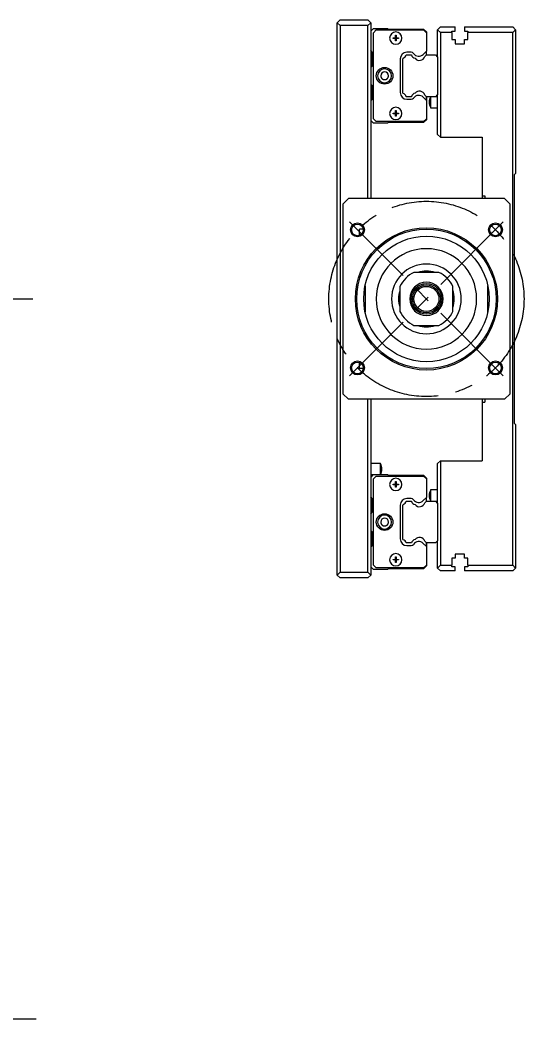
# Model space of a CAD drawing. Extents: x -9 to 1049, y -313 to 111.
# Drawn here: x 867.8 to 1048.6, y -258.2 to 100 of the extents above; entities that cross this region are included whole.
import ezdxf

# ---------------------------------------------------------------- set-up
doc = ezdxf.new("R2010")
doc.units = 0
doc.linetypes.add('CENTER', pattern=[50.8, 31.75, -6.35, 6.35, -6.35])
doc.layers.get('0').update_dxf_attribs({"linetype": 'CONTINUOUS'})
doc.layers.add('CENTER', color=1, linetype='CENTER')

msp = doc.modelspace()

# ---------------------------------------------------------------- linework, layer by layer
at = {"color": 7, "linetype": 'CONTINUOUS'}
for p, q in [((981.65, 99), (982.65, 100)), ((981.65, -99), (981.65, 99)), ((982.65, 98), (981.65, 99)), ((982.65, 100), (992.65, 100)), ((982.65, 98), (982.65, -98)), ((992.65, 98), (982.65, 98)), ((992.65, 100), (993.65, 99)), ((992.65, 98), (993.65, 99)), ((992.65, 36), (992.65, 98)), ((993.65, 99), (993.65, 36)), ((993.65, 96), (994.64, 97)), ((994.64, 97), (999.64, 97)), ((999.64, 97), (999.89, 96.75)), ((999.89, 96.75), (1012.64, 96.75)), ((1012.64, 96.75), (1013.64, 95.75)), ((1017.64, 96.5), (1018.64, 97.5)), ((1018.64, 97.5), (1023.94, 97.5)), ((1023.94, 96), (1023.94, 97.5)), ((1027.34, 97.5), (1044.64, 97.5)), ((1027.34, 97.5), (1027.34, 96)), ((1044.64, 97.5), (1045.64, 96.5)), ((994.64, 95.45), (995.64, 96.45)), ((994.64, 64.55), (994.64, 95.45)), ((995.64, 96.45), (1012.64, 96.45)), ((1001.65, 93.4), (1001.65, 93.6)), ((1001.65, 93.6), (1002.54, 93.6)), ((1002.54, 93.4), (1001.65, 93.4)), ((1002.54, 93.6), (1002.54, 94.5)), ((1002.54, 94.5), (1002.74, 94.5)), ((1002.54, 93.6), (1002.64, 93.5)), ((1002.54, 93.4), (1002.64, 93.5)), ((1002.54, 92.5), (1002.54, 93.4)), ((1002.74, 93.6), (1002.64, 93.5)), ((1002.74, 93.4), (1002.64, 93.5)), ((1002.74, 94.5), (1002.74, 93.6)), ((1002.74, 93.6), (1003.64, 93.6)), ((1003.64, 93.4), (1002.74, 93.4)), ((1002.74, 93.4), (1002.74, 92.5)), ((1003.64, 93.6), (1003.64, 93.4)), ((1012.64, 96.45), (1013.64, 95.45)), ((1013.64, 95.75), (1013.64, 95.45)), ((1013.64, 95.45), (1013.64, 88.82)), ((1017.64, 86.7), (1017.64, 96.5)), ((1018.64, 95.5), (1017.64, 96.5)), ((1022.79, 95.5), (1018.64, 95.5)), ((1018.64, 95.5), (1018.64, 58)), ((1022.79, 95.5), (1022.79, 96)), ((1022.79, 96), (1023.94, 96)), ((1022.79, 95.5), (1022.79, 93)), ((1027.34, 96), (1028.49, 96)), ((1028.49, 96), (1028.49, 95.5)), ((1028.49, 93), (1028.49, 95.5)), ((1044.64, 95.5), (1028.49, 95.5)), ((1045.64, 96.5), (1044.64, 95.5)), ((1044.64, -95.5), (1044.64, 95.5)), ((1045.64, 96.5), (1045.64, 45)), ((1002.74, 92.5), (1002.54, 92.5)), ((1022.79, 93), (1023.94, 93)), ((1023.94, 93), (1023.94, 91.5)), ((1023.94, 91.5), (1027.34, 91.5)), ((1027.34, 93), (1028.49, 93)), ((1027.34, 91.5), (1027.34, 93)), ((994.14, 88.5), (993.65, 89)), ((994.14, 83.5), (994.14, 88.5)), ((1004.21, 86.03), (1004.21, 73.97)), ((1005.14, 86.1), (1005.27, 86.32)), ((1005.14, 73.9), (1005.14, 86.1)), ((1006.36, 87.5), (1008.23, 87.5)), ((1008.18, 88.43), (1006.61, 88.43)), ((1013.64, 88.82), (1012.51, 87.68)), ((1013.06, 86.91), (1013.64, 87.5)), ((1013.64, 87.5), (1013.64, 88.82)), ((1013.64, 87.5), (1016.84, 87.5)), ((1016.84, 87.5), (1017.64, 86.7)), ((1017.64, 86.7), (1017.64, 73.3)), ((993.65, 83), (994.14, 83.5)), ((997.25, 80), (997.25, 79.95)), ((997.25, 79.95), (997.26, 79.9)), ((997.26, 79.9), (997.26, 79.85)), ((997.26, 79.85), (997.27, 79.8)), ((997.27, 79.8), (997.27, 79.76)), ((997.27, 79.76), (997.28, 79.71)), ((997.28, 79.71), (997.3, 79.66)), ((997.3, 79.66), (997.31, 79.61)), ((997.31, 79.61), (997.33, 79.55)), ((997.33, 79.55), (997.35, 79.5)), ((997.35, 79.5), (997.37, 79.45)), ((997.37, 79.45), (997.39, 79.39)), ((997.39, 79.39), (997.42, 79.34)), ((997.42, 79.34), (997.45, 79.29)), ((997.45, 79.29), (997.48, 79.24)), ((997.48, 79.24), (997.51, 79.19)), ((997.51, 79.19), (997.55, 79.14)), ((997.55, 79.14), (997.58, 79.1)), ((997.58, 79.1), (997.62, 79.05)), ((997.62, 79.05), (997.66, 79.01)), ((997.66, 79.01), (997.71, 78.97)), ((997.71, 78.97), (997.75, 78.93)), ((997.75, 78.93), (997.8, 78.89)), ((997.8, 78.89), (997.85, 78.86)), ((997.85, 78.86), (997.89, 78.83)), ((997.89, 78.83), (997.94, 78.8)), ((999.34, 78.8), (999.39, 78.83)), ((999.39, 78.83), (999.44, 78.86)), ((999.44, 78.86), (999.49, 78.89)), ((999.49, 78.89), (999.54, 78.93)), ((999.54, 78.93), (999.58, 78.97)), ((999.58, 78.97), (999.62, 79.01)), ((999.62, 79.01), (999.66, 79.05)), ((999.66, 79.05), (999.7, 79.09)), ((999.7, 79.09), (999.74, 79.14)), ((999.74, 79.14), (999.78, 79.19)), ((999.78, 79.19), (999.81, 79.24)), ((999.81, 79.24), (999.84, 79.29)), ((999.84, 79.29), (999.87, 79.34)), ((999.87, 79.34), (999.89, 79.38)), ((999.89, 79.38), (999.92, 79.43)), ((999.92, 79.43), (999.94, 79.48)), ((999.94, 79.48), (999.95, 79.53)), ((999.95, 79.53), (999.97, 79.58)), ((999.97, 79.58), (999.99, 79.63)), ((999.99, 79.63), (1000, 79.68)), ((1000, 79.68), (1000.01, 79.73)), ((1000.01, 79.73), (1000.02, 79.78)), ((1000.02, 79.78), (1000.03, 79.83)), ((1000.03, 79.88), (1000.04, 79.93)), ((1000.03, 79.83), (1000.03, 79.88)), ((1000.04, 80), (1000.04, 80)), ((1000.04, 80), (1000.04, 80)), ((1000.04, 80), (1000.04, 80)), ((1000.04, 79.98), (1000.04, 80)), ((1000.04, 79.93), (1000.04, 79.98)), ((994.14, 76.5), (993.65, 77)), ((994.14, 71.5), (994.14, 76.5)), ((997.94, 78.8), (997.99, 78.77)), ((997.99, 78.77), (998.05, 78.74)), ((998.05, 78.74), (998.1, 78.72)), ((998.1, 78.72), (998.15, 78.7)), ((998.15, 78.7), (998.21, 78.68)), ((998.21, 78.68), (998.27, 78.66)), ((998.27, 78.66), (998.32, 78.64)), ((998.32, 78.64), (998.38, 78.63)), ((998.38, 78.63), (998.44, 78.62)), ((998.44, 78.62), (998.5, 78.62)), ((998.5, 78.62), (998.55, 78.61)), ((998.55, 78.61), (998.61, 78.61)), ((998.61, 78.61), (998.67, 78.61)), ((998.67, 78.61), (998.73, 78.61)), ((998.73, 78.61), (998.79, 78.62)), ((998.79, 78.62), (998.85, 78.62)), ((998.85, 78.62), (998.91, 78.63)), ((998.91, 78.63), (998.96, 78.64)), ((998.96, 78.64), (999.02, 78.66)), ((999.02, 78.66), (999.08, 78.68)), ((999.08, 78.68), (999.13, 78.7)), ((999.13, 78.7), (999.19, 78.72)), ((999.19, 78.72), (999.24, 78.74)), ((999.24, 78.74), (999.29, 78.77)), ((999.29, 78.77), (999.34, 78.8)), ((1005.27, 73.68), (1005.14, 73.9)), ((1008.23, 72.5), (1006.36, 72.5)), ((1012.51, 72.32), (1013.64, 71.18)), ((1013.64, 72.5), (1013.06, 73.09)), ((1013.64, 72.5), (1013.06, 73.09)), ((1013.64, 72.5), (1013.64, 71.18)), ((1013.64, 71.18), (1013.64, 72.5)), ((1016.84, 72.5), (1013.64, 72.5)), ((1015.14, 72.5), (1015.14, 68.5)), ((1017.64, 73.3), (1016.84, 72.5)), ((1017.64, 72.5), (1016.84, 72.5)), ((1017.64, 59), (1017.64, 73.3)), ((993.65, 71), (994.14, 71.5)), ((1006.61, 71.57), (1008.18, 71.57)), ((1013.64, 71.18), (1013.64, 64.55)), ((1014.64, 70.56), (1014.64, 70.44)), ((1015.14, 68.5), (1017.64, 68.5)), ((995.64, 63.55), (994.64, 64.55)), ((1001.65, 66.4), (1001.65, 66.6)), ((1001.65, 66.6), (1002.54, 66.6)), ((1002.54, 66.4), (1001.65, 66.4)), ((1002.54, 66.6), (1002.54, 67.5)), ((1002.54, 67.5), (1002.74, 67.5)), ((1002.54, 66.6), (1002.64, 66.5)), ((1002.54, 66.4), (1002.64, 66.5)), ((1002.54, 65.5), (1002.54, 66.4)), ((1002.74, 65.5), (1002.54, 65.5)), ((1002.74, 66.6), (1002.64, 66.5)), ((1002.74, 66.4), (1002.64, 66.5)), ((1002.74, 67.5), (1002.74, 66.6)), ((1002.74, 66.6), (1003.64, 66.6)), ((1003.64, 66.4), (1002.74, 66.4)), ((1002.74, 66.4), (1002.74, 65.5)), ((1003.64, 66.6), (1003.64, 66.4)), ((1013.64, 64.55), (1012.64, 63.55)), ((1013.64, 64.55), (1013.64, 64.25)), ((994.64, 63), (993.65, 64)), ((999.64, 63), (994.64, 63)), ((1012.64, 63.55), (995.64, 63.55)), ((999.89, 63.25), (999.64, 63)), ((1012.64, 63.25), (999.89, 63.25)), ((1013.64, 64.25), (1012.64, 63.25)), ((1017.64, 59), (1018.64, 58)), ((1018.64, 58), (1033.64, 58)), ((1033.64, 58), (1033.64, 37)), ((1045.14, 44.5), (1045.64, 45)), ((1045.14, 44.5), (1045.14, -44.5)), ((985.64, 36), (983.64, 34)), ((1041.64, 36), (985.64, 36)), ((1033.64, 37), (1033.64, 36)), ((1033.64, 37), (1034.64, 37)), ((1034.64, 37), (1034.64, 36)), ((1043.64, 34), (1041.64, 36)), ((983.64, 34), (983.64, -34)), ((1043.64, -34), (1043.64, 34)), ((989.65, 22.79), (989.65, 25)), ((990.98, 25), (989.65, 25)), ((1036.43, 24), (1036.64, 24)), ((1036.64, 24), (1036.64, 23.59)), ((1018.12, 9.5), (1009.17, 9.5)), ((991.64, 4.72), (991.64, -4.72)), ((1004.14, 4.47), (1004.14, -4.47)), ((1023.14, -4.47), (1023.14, 4.47)), ((1035.64, -4.72), (1035.64, 4.72)), ((1009.17, -9.5), (1018.12, -9.5)), ((989.65, -25), (989.65, -22.79)), ((990.98, -25), (989.65, -25)), ((1036.43, -24), (1036.64, -24)), ((1036.64, -23.59), (1036.64, -24)), ((983.64, -34), (985.64, -36)), ((1041.64, -36), (1043.64, -34)), ((1041.64, -36), (985.64, -36)), ((992.65, -98), (992.65, -36)), ((993.65, -36), (993.65, -99)), ((1033.64, -36), (1033.64, -37)), ((1033.64, -37), (1034.64, -37)), ((1033.64, -37), (1033.64, -58)), ((1034.64, -36), (1034.64, -37)), ((1045.64, -45), (1045.14, -44.5)), ((1045.64, -45), (1045.64, -96.5)), ((997.15, -59), (993.65, -59)), ((997.15, -61), (997.15, -59)), ((1018.64, -58), (1017.64, -59)), ((1017.64, -73.3), (1017.64, -59)), ((1018.64, -58), (1033.64, -58)), ((1018.64, -58), (1018.64, -95.5)), ((993.65, -63), (994.64, -63)), ((993.65, -64), (994.64, -63)), ((994.64, -63), (999.64, -63)), ((994.64, -64.55), (995.64, -63.55)), ((995.64, -63.55), (1012.64, -63.55)), ((997.15, -63), (997.15, -61)), ((997.65, -61.06), (997.65, -60.94)), ((999.64, -63), (999.89, -63.25)), ((999.89, -63.25), (1012.64, -63.25)), ((1012.64, -63.25), (1013.64, -64.25)), ((1012.64, -63.55), (1013.64, -64.55)), ((1013.64, -64.25), (1013.64, -64.55)), ((994.64, -95.45), (994.64, -64.55)), ((1001.65, -66.6), (1001.65, -66.4)), ((1001.65, -66.4), (1002.54, -66.4)), ((1002.54, -66.6), (1001.65, -66.6)), ((1002.54, -66.4), (1002.54, -65.5)), ((1002.54, -65.5), (1002.74, -65.5)), ((1002.54, -66.4), (1002.64, -66.5)), ((1002.54, -66.6), (1002.64, -66.5)), ((1002.54, -67.5), (1002.54, -66.6)), ((1002.74, -67.5), (1002.54, -67.5)), ((1002.74, -66.4), (1002.64, -66.5)), ((1002.74, -66.6), (1002.64, -66.5)), ((1002.74, -65.5), (1002.74, -66.4)), ((1002.74, -66.4), (1003.64, -66.4)), ((1003.64, -66.6), (1002.74, -66.6)), ((1002.74, -66.6), (1002.74, -67.5)), ((1003.64, -66.4), (1003.64, -66.6)), ((1013.64, -64.55), (1013.64, -71.18)), ((994.14, -71.5), (993.65, -71)), ((994.14, -76.5), (994.14, -71.5)), ((1008.18, -71.57), (1006.61, -71.57)), ((1013.64, -71.18), (1012.51, -72.32)), ((1013.64, -72.5), (1013.64, -71.18)), ((1014.64, -70.44), (1014.64, -70.56)), ((1017.64, -68.5), (1015.14, -68.5)), ((1015.14, -68.5), (1015.14, -72.5)), ((1004.21, -73.97), (1004.21, -86.03)), ((1005.14, -73.9), (1005.27, -73.68)), ((1005.14, -86.1), (1005.14, -73.9)), ((1006.36, -72.5), (1008.23, -72.5)), ((1013.06, -73.09), (1013.64, -72.5)), ((1013.64, -72.5), (1016.84, -72.5)), ((1016.84, -72.5), (1017.64, -72.5)), ((1016.84, -72.5), (1017.64, -73.3)), ((1017.64, -73.3), (1017.64, -86.7)), ((993.65, -77), (994.14, -76.5)), ((997.25, -80), (997.25, -80.05)), ((997.25, -80.05), (997.26, -80.1)), ((997.26, -80.1), (997.26, -80.15)), ((997.26, -80.15), (997.27, -80.2)), ((997.27, -80.2), (997.27, -80.24)), ((997.27, -80.24), (997.28, -80.29)), ((997.28, -80.29), (997.3, -80.34)), ((997.3, -80.34), (997.31, -80.39)), ((997.31, -80.39), (997.33, -80.45)), ((997.33, -80.45), (997.35, -80.5)), ((997.35, -80.5), (997.37, -80.55)), ((997.37, -80.55), (997.39, -80.61)), ((997.39, -80.61), (997.42, -80.66)), ((997.42, -80.66), (997.45, -80.71)), ((997.45, -80.71), (997.48, -80.76)), ((997.48, -80.76), (997.51, -80.81)), ((997.51, -80.81), (997.55, -80.86)), ((997.55, -80.86), (997.58, -80.9)), ((997.58, -80.9), (997.62, -80.95)), ((997.62, -80.95), (997.66, -80.99)), ((997.66, -80.99), (997.71, -81.03)), ((997.71, -81.03), (997.75, -81.07)), ((997.75, -81.07), (997.8, -81.11)), ((997.8, -81.11), (997.85, -81.14)), ((997.85, -81.14), (997.89, -81.17)), ((997.89, -81.17), (997.94, -81.2)), ((997.94, -81.2), (997.99, -81.23)), ((997.99, -81.23), (998.05, -81.26)), ((998.05, -81.26), (998.1, -81.28)), ((998.1, -81.28), (998.15, -81.3)), ((998.15, -81.3), (998.21, -81.32)), ((998.21, -81.32), (998.27, -81.34)), ((998.27, -81.34), (998.32, -81.36)), ((998.32, -81.36), (998.38, -81.37)), ((998.38, -81.37), (998.44, -81.38)), ((998.44, -81.38), (998.5, -81.38)), ((998.5, -81.38), (998.55, -81.39)), ((998.55, -81.39), (998.61, -81.39)), ((998.61, -81.39), (998.67, -81.39)), ((998.67, -81.39), (998.73, -81.39)), ((998.73, -81.39), (998.79, -81.38)), ((998.79, -81.38), (998.85, -81.38)), ((998.85, -81.38), (998.91, -81.37)), ((998.91, -81.37), (998.96, -81.36)), ((998.96, -81.36), (999.02, -81.34)), ((999.02, -81.34), (999.08, -81.32)), ((999.08, -81.32), (999.13, -81.3)), ((999.13, -81.3), (999.19, -81.28)), ((999.19, -81.28), (999.24, -81.26)), ((999.24, -81.26), (999.29, -81.23)), ((999.29, -81.23), (999.34, -81.2)), ((999.34, -81.2), (999.39, -81.17)), ((999.39, -81.17), (999.44, -81.14)), ((999.44, -81.14), (999.49, -81.11)), ((999.49, -81.11), (999.54, -81.07)), ((999.54, -81.07), (999.58, -81.03)), ((999.58, -81.03), (999.62, -80.99)), ((999.62, -80.99), (999.66, -80.95)), ((999.66, -80.95), (999.7, -80.91)), ((999.7, -80.91), (999.74, -80.86)), ((999.74, -80.86), (999.78, -80.81)), ((999.78, -80.81), (999.81, -80.76)), ((999.81, -80.76), (999.84, -80.71)), ((999.84, -80.71), (999.87, -80.66)), ((999.87, -80.66), (999.89, -80.62)), ((999.89, -80.62), (999.92, -80.57)), ((999.92, -80.57), (999.94, -80.52)), ((999.94, -80.52), (999.95, -80.47)), ((999.95, -80.47), (999.97, -80.42)), ((999.97, -80.42), (999.99, -80.37)), ((999.99, -80.37), (1000, -80.32)), ((1000, -80.32), (1000.01, -80.27)), ((1000.01, -80.27), (1000.02, -80.22)), ((1000.02, -80.22), (1000.03, -80.17)), ((1000.03, -80.12), (1000.04, -80.07)), ((1000.03, -80.17), (1000.03, -80.12)), ((1000.04, -80), (1000.04, -80)), ((1000.04, -80), (1000.04, -80)), ((1000.04, -80), (1000.04, -80)), ((1000.04, -80.02), (1000.04, -80)), ((1000.04, -80.07), (1000.04, -80.02)), ((994.14, -83.5), (993.65, -83)), ((994.14, -88.5), (994.14, -83.5)), ((993.65, -89), (994.14, -88.5)), ((1005.27, -86.32), (1005.14, -86.1)), ((1008.23, -87.5), (1006.36, -87.5)), ((1006.61, -88.43), (1008.18, -88.43)), ((1012.51, -87.68), (1013.64, -88.82)), ((1013.64, -87.5), (1013.06, -86.91)), ((1013.64, -87.5), (1013.06, -86.91)), ((1013.64, -87.5), (1013.64, -88.82)), ((1013.64, -88.82), (1013.64, -87.5)), ((1016.84, -87.5), (1013.64, -87.5)), ((1013.64, -88.82), (1013.64, -95.45)), ((1017.64, -86.7), (1016.84, -87.5)), ((1017.64, -96.5), (1017.64, -86.7)), ((1002.54, -93.4), (1002.54, -92.5)), ((1002.54, -92.5), (1002.74, -92.5)), ((1002.74, -92.5), (1002.74, -93.4)), ((1022.79, -93), (1022.79, -95.5)), ((1023.94, -93), (1022.79, -93)), ((1023.94, -91.5), (1023.94, -93)), ((1027.34, -91.5), (1023.94, -91.5)), ((1027.34, -93), (1027.34, -91.5)), ((1028.49, -93), (1027.34, -93)), ((1028.49, -95.5), (1028.49, -93)), ((994.64, -97), (993.65, -96)), ((995.64, -96.45), (994.64, -95.45)), ((1012.64, -96.45), (995.64, -96.45)), ((1001.65, -93.6), (1001.65, -93.4)), ((1001.65, -93.4), (1002.54, -93.4)), ((1002.54, -93.6), (1001.65, -93.6)), ((1002.54, -93.4), (1002.64, -93.5)), ((1002.54, -93.6), (1002.64, -93.5)), ((1002.54, -94.5), (1002.54, -93.6)), ((1002.74, -94.5), (1002.54, -94.5)), ((1002.74, -93.4), (1002.64, -93.5)), ((1002.74, -93.6), (1002.64, -93.5)), ((1002.74, -93.4), (1003.64, -93.4)), ((1003.64, -93.6), (1002.74, -93.6)), ((1002.74, -93.6), (1002.74, -94.5)), ((1003.64, -93.4), (1003.64, -93.6)), ((1013.64, -95.45), (1012.64, -96.45)), ((1013.64, -95.75), (1012.64, -96.75)), ((1013.64, -95.45), (1013.64, -95.75)), ((1017.64, -96.5), (1018.64, -95.5)), ((1018.64, -97.5), (1017.64, -96.5)), ((1018.64, -95.5), (1022.79, -95.5)), ((1022.79, -96), (1022.79, -95.5)), ((1023.94, -96), (1022.79, -96)), ((1023.94, -97.5), (1023.94, -96)), ((1028.49, -96), (1027.34, -96)), ((1027.34, -96), (1027.34, -97.5)), ((1028.49, -95.5), (1028.49, -96)), ((1028.49, -95.5), (1044.64, -95.5)), ((1044.64, -95.5), (1045.64, -96.5)), ((1045.64, -96.5), (1044.64, -97.5)), ((981.65, -99), (982.65, -98)), ((982.65, -100), (981.65, -99)), ((982.65, -98), (992.65, -98)), ((992.65, -100), (982.65, -100)), ((993.65, -99), (992.65, -98)), ((993.65, -99), (992.65, -100)), ((999.64, -97), (994.64, -97)), ((999.89, -96.75), (999.64, -97)), ((1012.64, -96.75), (999.89, -96.75)), ((1023.94, -97.5), (1018.64, -97.5)), ((1044.64, -97.5), (1027.34, -97.5))]:
    msp.add_line(p, q, dxfattribs=at)
for centre, radius in [((998.64, 80), 3), ((988.9, 24.75), 2.1), ((1013.64, 0), 25.5), ((1038.39, 24.75), 2.1), ((1013.64, 0), 25), ((1013.64, 0), 22.5), ((1013.64, 0), 5.5), ((1013.64, 0), 5), ((1013.64, 0), 4.5), ((988.9, -24.75), 2.1), ((1038.39, -24.75), 2.1), ((998.64, -80), 3)]:
    msp.add_circle(centre, radius, dxfattribs=at)
at = {"color": 3, "linetype": 'CONTINUOUS'}
for centre in [(988.9, 24.75), (1038.39, 24.75), (988.9, -24.75), (1038.39, -24.75)]:
    msp.add_circle(centre, 2.5, dxfattribs=at)
at = {"color": 7, "linetype": 'CONTINUOUS'}
for centre, radius, start, end in [((1002.64, 93.5), 2.2, 0, 180), ((1002.64, 93.5), 2.2, 180, 0), ((1006.61, 86.03), 2.4, 90, 180), ((1004.71, 87.93), 1.7, 289.2262, 345.349), ((1008.18, 87.43), 1, 34.7052, 90), ((1009.87, 87.93), 1.7, 194.651, 260.012), ((1010.89, 89.31), 2.3, 214.7598, 315), ((1011.14, 87.5), 2, 218.4716, 342.8856), ((998.64, 80), 2.5, 0, 180), ((998.64, 80), 2.5, 180, 0), ((998.64, 80), 1.39, 0, 180), ((1006.61, 73.97), 2.4, 180, 270), ((1004.71, 72.07), 1.7, 14.651, 70.7738), ((1008.18, 72.57), 1, 270, 325.2543), ((1009.87, 72.07), 1.7, 99.988, 165.349), ((1010.89, 70.69), 2.3, 44.9803, 145.2567), ((1011.14, 72.5), 2, 17.1144, 141.5284), ((1018.64, 70.56), 4, 151.0305, 180), ((1002.64, 66.5), 2.2, 0, 180), ((1018.64, 70.44), 4, 180, 208.9695), ((1002.64, 66.5), 2.2, 180, 0), ((1013.64, 0), 18, 0, 180), ((1013.64, 0), 18, 0, 180), ((1013.64, 0), 12.5, 0, 180), ((1013.64, 0), 12.5, 0, 180), ((1013.64, 0), 10.5, 115.2088, 154.7912), ((1013.64, 0), 10, 71.8051, 108.1949), ((1013.64, 0), 10, 71.8051, 108.1949), ((1013.64, 0), 10.5, 25.2088, 64.7912), ((1013.64, 0), 6, 0, 180), ((1013.64, 0), 18, 180, 0), ((1013.64, 0), 18, 180, 0), ((1013.64, 0), 12.5, 180, 0), ((1013.64, 0), 12.5, 180, 0), ((1013.64, 0), 10, 161.8051, 180), ((1013.64, 0), 10, 161.8051, 180), ((1013.64, 0), 10, 180, 198.1949), ((1013.64, 0), 10, 180, 198.1949), ((1013.64, 0), 6, 180, 0), ((1013.64, 0), 10, 0, 18.1949), ((1013.64, 0), 10, 0, 18.1949), ((1013.64, 0), 10, 341.8051, 0), ((1013.64, 0), 10, 341.8051, 0), ((1013.64, 0), 10.5, 205.2088, 244.7912), ((1013.64, 0), 10.5, 295.2088, 334.7912), ((1013.64, 0), 10, 251.8051, 288.1949), ((1013.64, 0), 10, 251.8051, 288.1949), ((993.65, -60.94), 4, 0, 28.9695), ((993.65, -61.06), 4, 331.0305, 0), ((1002.64, -66.5), 2.2, 0, 180), ((1002.64, -66.5), 2.2, 180, 0), ((1006.61, -73.97), 2.4, 90, 180), ((1008.18, -72.57), 1, 34.7052, 90), ((1018.64, -70.44), 4, 151.0305, 180), ((1018.64, -70.56), 4, 180, 208.9695), ((1004.71, -72.07), 1.7, 289.2262, 345.349), ((1009.87, -72.07), 1.7, 194.651, 260.012), ((1010.89, -70.69), 2.3, 214.7598, 315), ((1011.14, -72.5), 2, 218.4716, 342.8856), ((998.64, -80), 2.5, 0, 180), ((998.64, -80), 1.39, 0, 180), ((998.64, -80), 2.5, 180, 0), ((1011.14, -87.5), 2, 17.1144, 141.5284), ((1006.61, -86.03), 2.4, 180, 270), ((1004.71, -87.93), 1.7, 14.651, 70.7738), ((1008.18, -87.43), 1, 270, 325.2543), ((1009.87, -87.93), 1.7, 99.988, 165.349), ((1010.89, -89.31), 2.3, 44.9803, 145.2567), ((1002.64, -93.5), 2.2, 0, 180), ((1002.64, -93.5), 2.2, 180, 0)]:
    msp.add_arc(centre, radius, start, end, dxfattribs=at)
at = {"layer": 'CENTER', "color": 1, "linetype": 'CENTER'}
for p, q in [((1041.22, 27.58), (986.07, -27.58)), ((1041.22, -27.58), (986.07, 27.58)), ((-8.96, 0), (872.45, 0)), ((873.66, -258.17), (820, -258.17))]:
    msp.add_line(p, q, dxfattribs=at)
msp.add_circle((1013.64, 0), 35, dxfattribs=at)

doc.saveas('drawing.dxf')
